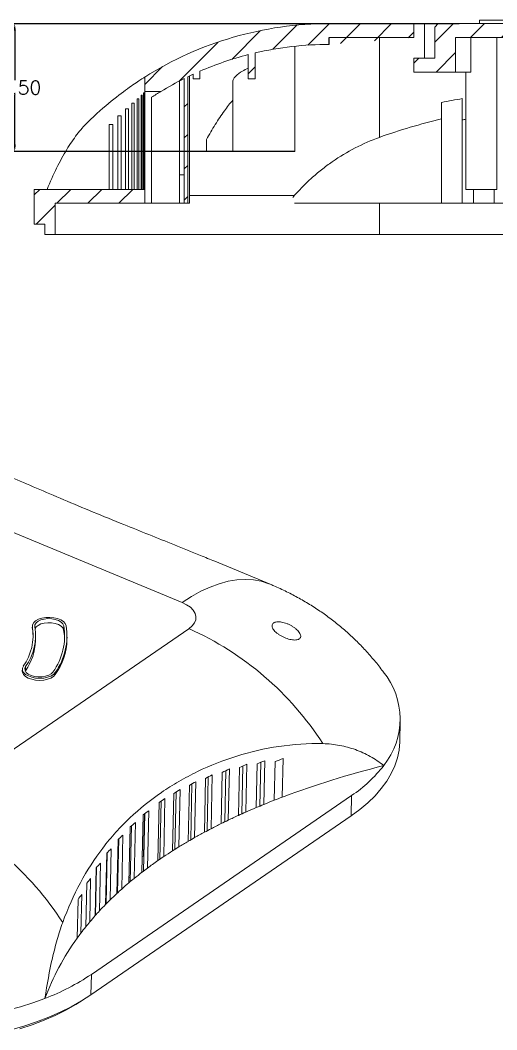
# Model space of a CAD drawing. Header units: inches. Extents: x 1813 to 4218, y 284 to 889.
# Drawn here: x 3287.7 to 3356.8, y 425.5 to 571.6 of the extents above; entities that cross this region are included whole.
import ezdxf

# ---------------------------------------------------------------- set-up
doc = ezdxf.new("R2010")
doc.units = ezdxf.units.IN
doc.header["$LTSCALE"] = 15
doc.styles.get("Standard").update_dxf_attribs({"font": 'txt', "bigfont": 'gbcbig.shx'})
doc.dimstyles.new('2.5', dxfattribs={"dimtxt": 2, "dimasz": 1, "dimexe": 0.18, "dimexo": 0.0625, "dimgap": 0.09, "dimtad": 0, "dimtih": 1, "dimtoh": 1, "dimzin": 0, "dimdsep": 46, "dimtxsty": 'Standard', "dimcen": 1, "dimadec": 0, "dimazin": 2, "dimtfac": 1, "dimtofl": 0, "dimtmove": 0, "dimatfit": 3, "dimfxl": 1, "dimtolj": 1, "dimtzin": 0, "dimarcsym": 0})

# ---------------------------------------------------------------- blocks, each defined once
blk = doc.blocks.new('ddfdf')
at = {"color": 7, "linetype": 'Continuous', "lineweight": 15}
for p, q in [((3280.51, 517.42), (3209.05, 547.03)), ((3298.74, 521.2), (3287.28, 525.94)), ((3228.09, 475.02), (3281.94, 512)), ((3249.54, 512.57), (3249.53, 512.14)), ((3249.53, 512.14), (3249.55, 511.95)), ((3249.56, 512.37), (3249.55, 511.95)), ((3256.01, 511.75), (3256.03, 512.59)), ((3250.19, 509.51), (3250.21, 510.36)), ((3256.7, 509.79), (3256.71, 510.22)), ((3247.47, 503.67), (3247.46, 503.25)), ((3248.12, 503.32), (3248.07, 503.24)), ((3248.12, 503.32), (3248.14, 504.17)), ((3254.27, 502.93), (3254.26, 502.51)), ((3325.58, 488.73), (3325.67, 492.98)), ((3296.8, 484.35), (3296.61, 475.33)), ((3297.45, 475.67), (3297.64, 484.7)), ((3299.76, 484.52), (3299.59, 476.53)), ((3301.25, 477.16), (3301.42, 485.16)), ((3288.83, 482.28), (3288.6, 471.69)), ((3289.6, 482.66), (3289.38, 472.08)), ((3290.07, 472.41), (3290.3, 483)), ((3292.39, 483.28), (3292.18, 473.4)), ((3293.09, 483.6), (3292.88, 473.71)), ((3293.71, 474.09), (3293.93, 483.97)), ((3296.04, 484.04), (3295.85, 475.01)), ((3283.12, 468.8), (3283.37, 480.36)), ((3285.37, 481.05), (3285.13, 469.91)), ((3285.95, 481.36), (3285.71, 470.22)), ((3286.54, 470.65), (3286.77, 481.79)), ((3279.29, 478.22), (3279.03, 466.37)), ((3279.85, 466.87), (3280.1, 478.73)), ((3282.03, 479.59), (3281.78, 468.03)), ((3282.55, 479.9), (3282.31, 468.34)), ((3261.75, 440.53), (3315.61, 477.51)), ((3275.77, 476.08), (3275.51, 464.04)), ((3276.16, 476.35), (3275.9, 464.31)), ((3276.72, 464.87), (3276.98, 476.9)), ((3278.83, 477.93), (3278.57, 466.08)), ((3315.52, 473.27), (3315.61, 477.51)), ((3273.36, 462.49), (3273.61, 474.35)), ((3315.52, 473.27), (3261.66, 436.29)), ((3270.6, 460.35), (3270.85, 471.91)), ((3272.48, 473.49), (3272.22, 461.64)), ((3272.79, 473.73), (3272.54, 461.88)), ((3272.72, 473.68), (3272.54, 464.98)), ((3269.78, 471.03), (3269.53, 459.47)), ((3270.02, 471.23), (3269.78, 459.67)), ((3267.26, 468.39), (3267.02, 457.25)), ((3267.43, 468.55), (3267.19, 457.41)), ((3268.02, 458.16), (3268.26, 469.3)), ((3264.92, 465.57), (3264.69, 454.99)), ((3265.02, 465.67), (3264.8, 455.09)), ((3265.63, 455.92), (3265.86, 466.51)), ((3263.43, 453.65), (3263.64, 463.54)), ((3272.54, 464.98), (3272.29, 464.89)), ((3272.6, 464.95), (3272.54, 464.98)), ((3262.77, 462.57), (3262.55, 452.69)), ((3262.8, 462.61), (3262.59, 452.72)), ((3260.79, 459.39), (3260.6, 450.37)), ((3261.41, 451.36), (3261.6, 460.38)), ((3269.79, 460.53), (3269.56, 460.63)), ((3267.21, 458.34), (3267.05, 458.41)), ((3259, 456.03), (3258.83, 448.03)), ((3259.57, 449.05), (3259.75, 457.04)), ((3264.82, 456.09), (3264.72, 456.13)), ((3262.61, 453.79), (3262.58, 453.8)), ((3261.66, 436.29), (3261.75, 440.53))]:
    blk.add_line(p, q, dxfattribs=at)
at = {"color": 8, "linetype": 'Continuous', "lineweight": 15, "flags": 128}
blk.add_lwpolyline([(3298.76, 521.19), (3298.47, 521.3), (3296.92, 521.79), (3295.29, 522.09), (3293.59, 522.19), (3291.84, 522.09), (3290.03, 521.79), (3288.19, 521.3), (3286.3, 520.61), (3284.39, 519.74), (3282.46, 518.67), (3280.51, 517.42)], dxfattribs=at)
at = {"color": 7, "linetype": 'Continuous', "lineweight": 15, "flags": 128}
for points in [[(3281.94, 512), (3282.62, 512.56), (3283.09, 513.18), (3283.36, 513.83), (3283.4, 514.5), (3283.23, 515.17), (3282.83, 515.81), (3282.24, 516.42), (3281.45, 516.96), (3280.51, 517.42)], [(3256.53, 512.61), (3256.35, 513.05), (3255.98, 513.46), (3255.43, 513.81), (3254.75, 514.08), (3253.97, 514.26), (3253.14, 514.34), (3252.3, 514.31), (3251.5, 514.18), (3250.79, 513.95), (3250.22, 513.63), (3249.81, 513.25), (3249.58, 512.82), (3249.56, 512.37)], [(3256.03, 512.59), (3255.85, 513), (3255.49, 513.37), (3254.96, 513.69), (3254.29, 513.92), (3253.54, 514.05), (3252.76, 514.08), (3252, 514), (3251.31, 513.81), (3250.73, 513.54), (3250.32, 513.2), (3250.08, 512.8), (3250.06, 512.39)], [(3249.55, 511.95), (3249.68, 510.92), (3249.71, 510.16)], [(3256.01, 511.75), (3255.84, 512.15), (3255.47, 512.52), (3254.94, 512.84), (3254.27, 513.07), (3253.53, 513.2), (3252.74, 513.23), (3251.98, 513.15), (3251.29, 512.97), (3250.71, 512.69), (3250.3, 512.35), (3250.11, 512.06)], [(3256.19, 509.8), (3256.16, 510.53), (3256.01, 511.75)], [(3247.46, 503.25), (3247.5, 502.96), (3247.72, 502.52), (3248.13, 502.13), (3248.7, 501.79), (3249.41, 501.54), (3250.21, 501.38), (3251.05, 501.32), (3251.88, 501.37), (3252.66, 501.53), (3253.34, 501.78), (3253.89, 502.11), (3254.26, 502.51)], [(3247.67, 504.26), (3247.49, 503.83), (3247.51, 503.38), (3247.73, 502.95), (3248.14, 502.55), (3248.71, 502.22), (3249.42, 501.96), (3250.22, 501.8), (3251.06, 501.75), (3251.89, 501.8), (3252.67, 501.95), (3253.35, 502.21), (3253.9, 502.54), (3254.27, 502.93)], [(3248.14, 504.17), (3247.98, 503.76), (3248.02, 503.35), (3248.26, 502.95), (3248.69, 502.6), (3249.28, 502.31), (3249.97, 502.12), (3250.74, 502.02), (3251.52, 502.03), (3252.27, 502.15), (3252.92, 502.36), (3253.45, 502.66), (3253.8, 503.03)], [(3325.58, 488.73), (3325.58, 488.57), (3325.42, 486.91), (3325.07, 485.27), (3324.53, 483.64), (3323.79, 482.03), (3322.86, 480.46), (3321.75, 478.93), (3320.45, 477.43), (3318.97, 475.99), (3317.33, 474.6), (3315.52, 473.27)], [(3261.66, 436.29), (3259.69, 435.02), (3257.57, 433.83), (3255.31, 432.71), (3252.92, 431.67), (3250.41, 430.71), (3247.78, 429.84), (3245.05, 429.06)], [(3259.87, 435.13), (3258.52, 434.28), (3256.47, 433.12), (3254.28, 432.04), (3251.96, 431.03), (3249.52, 430.1), (3246.97, 429.26)], [(3252.14, 435.56), (3249.66, 434.66), (3247.07, 433.84), (3244.38, 433.11), (3241.61, 432.47), (3238.77, 431.92), (3235.86, 431.46), (3232.9, 431.1), (3229.9, 430.84), (3226.87, 430.67), (3223.82, 430.6), (3220.77, 430.64), (3217.71, 430.77), (3214.68, 431), (3211.67, 431.32), (3208.69, 431.75), (3205.77, 432.26), (3202.91, 432.87), (3200.11, 433.57), (3197.4, 434.36)]]:
    blk.add_lwpolyline(points, dxfattribs=at)
at = {"color": 7, "linetype": 'Continuous', "lineweight": 15}
for centre, radius, start, end in [((3238.74, 510.62), 10.95, 324.538, 9.2269), ((3239.09, 510.61), 11.11, 324.538, 9.2269), ((3243.28, 510.52), 12.92, 324.5379, 9.2269), ((3243.63, 510.52), 13.07, 324.538, 9.2269), ((3255.75, 453.39), 64.2, 32.8733, 65.9241), ((3238.65, 509.93), 11.55, 325.0692, 357.8907), ((3243.36, 510.21), 13.35, 324.7582, 358.2017), ((3310.2, 493.34), 15.43, 321.3669, 39.2907), ((3300.1, 500.8), 27.98, 303.6591, 322.3354), ((3357.52, 328.21), 159.23, 110.6953, 111.335), ((3201.9, 416.4), 64.2, 32.8733, 65.9241), ((3348.26, 350.54), 135.05, 113.8224, 114.5362), ((3352.89, 339.81), 146.73, 112.2001, 112.8756), ((3343.63, 360.45), 124.11, 115.5669, 116.322), ((3339.06, 369.48), 113.99, 117.4374, 118.2366), ((3334.54, 377.69), 104.62, 119.4372, 120.2838), ((3330.29, 384.78), 96.35, 121.5708, 122.4647), ((3326.13, 391.17), 88.72, 123.8368, 124.7814), ((3321.71, 397.34), 81.14, 126.5762, 127.5787), ((3318.06, 401.95), 75.26, 129.1008, 130.155), ((3314.76, 405.76), 70.21, 131.7312, 132.8353), ((3311.79, 408.88), 65.91, 134.4543, 135.6058), ((3309.15, 411.39), 62.27, 137.2543, 138.4503), ((3306.85, 413.37), 59.23, 140.1099, 141.3467), ((3304.94, 414.86), 56.81, 142.9985, 144.2702), ((3235.47, 479.61), 47.1, 290.7344, 303.919)]:
    blk.add_arc(centre, radius, start, end, dxfattribs=at)
for points, knots in [([(3238.73, 546.04), (3239.43, 545.75), (3241.43, 544.93), (3245.29, 543.26), (3250.32, 541.09), (3256.02, 538.65), (3262.07, 536.13), (3267.99, 533.72), (3273.63, 531.46), (3278.92, 529.34), (3283.48, 527.51), (3286.29, 526.34), (3287.27, 525.93)], [0, 0, 0, 0, 0.0549067, 0.1584611, 0.2807965, 0.4031347, 0.5283324, 0.6535299, 0.7513292, 0.8492164, 0.947009, 1, 1, 1, 1]), ([(3322.11, 503.12), (3322.04, 503.23), (3321.42, 504.11), (3320.13, 505.67), (3318.25, 507.81), (3316.25, 509.83), (3314.14, 511.75), (3311.94, 513.57), (3309.63, 515.27), (3307.23, 516.85), (3304.74, 518.32), (3302.16, 519.67), (3300.14, 520.6), (3298.99, 521.09), (3298.74, 521.2)], [0, 0, 0, 0, 0.0129392, 0.1079933, 0.2030142, 0.2980698, 0.3932388, 0.4886114, 0.5842906, 0.6803906, 0.7770342, 0.8743474, 0.9724498, 1, 1, 1, 1]), ([(3304.98, 510.08), (3305.04, 510.16), (3305.07, 510.25), (3305.09, 510.45), (3305.08, 510.56), (3305.01, 510.79), (3304.96, 510.91), (3304.82, 511.16), (3304.73, 511.29), (3304.52, 511.54), (3304.4, 511.67), (3304.13, 511.92), (3303.99, 512.04), (3303.67, 512.27), (3303.5, 512.38), (3303.16, 512.59), (3302.98, 512.69), (3302.61, 512.87), (3302.43, 512.96), (3302.05, 513.1), (3301.86, 513.16), (3301.49, 513.27), (3301.31, 513.31), (3300.95, 513.38), (3300.78, 513.4), (3300.45, 513.42), (3300.29, 513.41), (3300, 513.38), (3299.86, 513.36), (3299.62, 513.28), (3299.52, 513.23), (3299.34, 513.1), (3299.27, 513.03), (3299.17, 512.86), (3299.14, 512.77), (3299.12, 512.57), (3299.13, 512.46), (3299.19, 512.23), (3299.24, 512.11), (3299.38, 511.87), (3299.47, 511.75), (3299.68, 511.5), (3299.81, 511.38), (3300.08, 511.14), (3300.23, 511.02), (3300.54, 510.79), (3300.71, 510.68), (3301.06, 510.48), (3301.24, 510.38), (3301.61, 510.21), (3301.8, 510.13), (3302.17, 509.98), (3302.36, 509.92), (3302.73, 509.81), (3302.91, 509.77), (3303.27, 509.7), (3303.44, 509.68), (3303.93, 509.64), (3304.23, 509.66), (3304.58, 509.77), (3304.69, 509.81), (3304.86, 509.93), (3304.93, 510), (3304.98, 510.08)], [0, 0, 0, 0, 0.03125, 0.03125, 0.0625, 0.0625, 0.09375, 0.09375, 0.125, 0.125, 0.15625, 0.15625, 0.1875, 0.1875, 0.21875, 0.21875, 0.25, 0.25, 0.28125, 0.28125, 0.3125, 0.3125, 0.34375, 0.34375, 0.375, 0.375, 0.40625, 0.40625, 0.4375, 0.4375, 0.46875, 0.46875, 0.5, 0.5, 0.53125, 0.53125, 0.5625, 0.5625, 0.59375, 0.59375, 0.625, 0.625, 0.65625, 0.65625, 0.6875, 0.6875, 0.71875, 0.71875, 0.75, 0.75, 0.78125, 0.78125, 0.8125, 0.8125, 0.84375, 0.84375, 0.875, 0.875, 0.9375, 0.9375, 0.96875, 0.96875, 1, 1, 1, 1]), ([(3255.81, 451.25), (3256.89, 454.19), (3258.11, 456.91), (3260.86, 462.02), (3262.4, 464.41), (3264.54, 467.21), (3264.98, 467.77), (3265.88, 468.85), (3266.33, 469.38), (3267.74, 470.94), (3268.71, 471.93), (3271.74, 474.8), (3273.92, 476.55), (3277.41, 478.94), (3278.61, 479.7), (3280.48, 480.78), (3281.11, 481.13), (3282.39, 481.81), (3283.04, 482.14), (3286.32, 483.72), (3289.04, 484.79), (3294.67, 486.53), (3297.57, 487.21), (3303.53, 488.09), (3306.58, 488.31), (3309.67, 488.23)], [0, 0, 0, 0, 0.125, 0.125, 0.25, 0.25, 0.28125, 0.28125, 0.3125, 0.3125, 0.375, 0.375, 0.5, 0.5, 0.5625, 0.5625, 0.59375, 0.59375, 0.625, 0.625, 0.75, 0.75, 0.875, 0.875, 1, 1, 1, 1]), ([(3309.67, 488.23), (3310.85, 488.2), (3312.01, 488.08), (3314.25, 487.66), (3315.34, 487.37), (3316.92, 486.8), (3317.44, 486.59), (3318.46, 486.12), (3318.97, 485.86), (3320.44, 485.04), (3321.37, 484.41), (3322.25, 483.7)], [0, 0, 0, 0, 0.25, 0.25, 0.5, 0.5, 0.625, 0.625, 0.75, 0.75, 1, 1, 1, 1]), ([(3252.14, 435.56), (3252.57, 438.47), (3253.07, 441.24), (3253.83, 444.53), (3253.99, 445.18), (3254.32, 446.47), (3254.49, 447.1), (3255.02, 448.95), (3255.4, 450.13), (3255.81, 451.25)], [0, 0, 0, 0, 0.5, 0.5, 0.625, 0.625, 0.75, 0.75, 1, 1, 1, 1])]:
    blk.add_open_spline(points, degree=3, knots=knots, dxfattribs=at)
for points in [[(3296.04, 484.04), (3296.57, 484.26), (3297.1, 484.48), (3297.64, 484.7)], [(3299.76, 484.52), (3300.31, 484.73), (3300.87, 484.95), (3301.42, 485.16)], [(3288.83, 482.28), (3289.31, 482.52), (3289.8, 482.76), (3290.3, 483)], [(3292.39, 483.28), (3292.9, 483.51), (3293.41, 483.74), (3293.93, 483.97)], [(3301.67, 477.32), (3307.97, 479.68), (3314.83, 481.81), (3322.25, 483.7)], [(3282.03, 479.59), (3282.47, 479.85), (3282.92, 480.11), (3283.37, 480.36)], [(3285.37, 481.05), (3285.83, 481.3), (3286.3, 481.54), (3286.77, 481.79)], [(3278.83, 477.93), (3279.25, 478.2), (3279.67, 478.47), (3280.1, 478.73)], [(3275.77, 476.08), (3276.17, 476.36), (3276.57, 476.63), (3276.98, 476.9)], [(3297.45, 475.67), (3298.15, 475.96), (3298.87, 476.24), (3299.59, 476.53)], [(3301.25, 477.16), (3301.39, 477.22), (3301.53, 477.27), (3301.67, 477.32)], [(3272.48, 473.49), (3272.85, 473.78), (3273.23, 474.07), (3273.61, 474.35)], [(3293.71, 474.09), (3294.42, 474.4), (3295.13, 474.7), (3295.85, 475.01)], [(3269.78, 471.03), (3270.13, 471.32), (3270.49, 471.62), (3270.85, 471.91)], [(3290.07, 472.41), (3290.77, 472.74), (3291.47, 473.07), (3292.18, 473.4)], [(3283.12, 468.8), (3283.78, 469.17), (3284.45, 469.54), (3285.13, 469.91)], [(3286.54, 470.65), (3287.21, 471), (3287.9, 471.35), (3288.6, 471.69)], [(3267.26, 468.39), (3267.59, 468.69), (3267.92, 469), (3268.26, 469.3)], [(3279.85, 466.87), (3280.48, 467.26), (3281.13, 467.65), (3281.78, 468.03)], [(3264.92, 465.57), (3265.23, 465.88), (3265.54, 466.2), (3265.86, 466.51)], [(3276.72, 464.87), (3277.33, 465.27), (3277.95, 465.68), (3278.57, 466.08)], [(3262.77, 462.57), (3263.05, 462.9), (3263.34, 463.22), (3263.64, 463.54)], [(3273.36, 462.49), (3274.06, 463.02), (3274.78, 463.53), (3275.51, 464.04)], [(3270.6, 460.35), (3271.13, 460.78), (3271.67, 461.21), (3272.22, 461.64)], [(3260.79, 459.39), (3261.06, 459.73), (3261.33, 460.06), (3261.6, 460.38)], [(3268.02, 458.16), (3268.52, 458.6), (3269.02, 459.04), (3269.53, 459.47)], [(3265.63, 455.92), (3266.09, 456.37), (3266.55, 456.81), (3267.02, 457.25)], [(3259, 456.03), (3259.24, 456.37), (3259.49, 456.7), (3259.75, 457.04)], [(3263.43, 453.65), (3263.84, 454.1), (3264.26, 454.55), (3264.69, 454.99)], [(3261.41, 451.36), (3261.78, 451.8), (3262.16, 452.25), (3262.55, 452.69)], [(3259.57, 449.05), (3259.91, 449.49), (3260.25, 449.93), (3260.6, 450.37)], [(3252.14, 435.56), (3253.78, 439.96), (3256.01, 444.12), (3258.83, 448.03)]]:
    blk.add_open_spline(points, degree=3, dxfattribs=at)
blk = doc.blocks.new('*D172')
at = {"color": 0, "lineweight": -2}
for p, q in [((3351.35, 571.1), (3286.77, 571.1)), ((3286.95, 570.1), (3286.95, 562.94)), ((3286.95, 553.6), (3286.95, 560.76)), ((3327.48, 552.6), (3286.77, 552.6))]:
    blk.add_line(p, q, dxfattribs=at)
at = {"color": 0}
for points in [[(3286.78, 570.1), (3287.12, 570.1), (3286.95, 571.1)], [(3286.78, 553.6), (3287.12, 553.6), (3286.95, 552.6)]]:
    blk.add_solid(points, dxfattribs=at)
at = {"layer": 'Defpoints', "color": 0}
for p in [(3286.95, 571.1), (3351.42, 571.1), (3327.54, 552.6)]:
    blk.add_point(p, dxfattribs=at)
at = {"color": 0, "insert": (3286.95, 561.85), "char_height": 2, "attachment_point": 5}
blk.add_mtext('\\A1;18.50', dxfattribs=at)

msp = doc.modelspace()

# ---------------------------------------------------------------- hatches: boundary and pattern name
at = {"linetype": 'Continuous', "lineweight": 0}
h = msp.add_hatch(dxfattribs=at)
h.set_pattern_fill('ANSI31', color=4, style=0)
edge = h.paths.add_edge_path(flags=0)
edge.add_line((3420.789, 571.104), (3397.039, 571.104))
edge.add_line((3397.039, 571.104), (3397.039, 570.904))
edge.add_line((3397.039, 570.904), (3372.039, 570.904))
edge.add_line((3372.039, 570.904), (3372.039, 571.104))
edge.add_line((3372.039, 571.104), (3348.289, 571.104))
edge.add_line((3348.289, 571.104), (3347.789, 570.604))
edge.add_line((3347.789, 570.604), (3347.789, 566.104))
edge.add_line((3347.789, 566.104), (3344.789, 566.104))
edge.add_line((3344.789, 566.104), (3344.789, 564.104))
edge.add_line((3344.789, 564.104), (3350.789, 564.104))
edge.add_line((3350.789, 564.104), (3350.789, 569.104))
edge.add_line((3350.789, 569.104), (3436.581, 569.104))
edge.add_arc((3436.581, 521.104), 47, 85.47464, 90, ccw=False)
edge.add_line((3440.289, 567.958), (3440.289, 558.104))
edge.add_line((3440.289, 558.104), (3442.289, 558.104))
edge.add_line((3442.289, 558.104), (3442.289, 570.777))
edge.add_arc((3436.581, 521.104), 50, 83.44446, 90)
edge.add_line((3436.581, 571.104), (3427.789, 571.104))
edge.add_line((3427.789, 571.104), (3427.789, 571.604))
edge.add_line((3427.789, 571.604), (3427.289, 571.604))
edge.add_line((3427.289, 571.604), (3427.289, 570.604))
edge.add_line((3427.289, 570.604), (3421.289, 570.604))
edge.add_line((3421.289, 570.604), (3421.289, 571.604))
edge.add_line((3421.289, 571.604), (3420.789, 571.604))
edge.add_line((3420.789, 571.604), (3420.789, 571.104))
h = msp.add_hatch(dxfattribs=at)
h.set_pattern_fill('ANSI31', color=4, style=0)
edge = h.paths.add_edge_path(flags=0)
edge.add_line((3344.789, 569.104), (3344.789, 571.104))
edge.add_line((3344.789, 571.104), (3332.497, 571.104))
edge.add_arc((3332.497, 521.104), 50, 90, 122.28739)
edge.add_line((3305.789, 563.373), (3305.789, 561.292))
edge.add_line((3305.789, 561.292), (3308.126, 561.292))
edge.add_arc((3332.497, 521.104), 47, 116.53945, 121.23422, ccw=False)
edge.add_line((3311.497, 563.152), (3311.497, 545.104))
edge.add_line((3311.497, 545.104), (3312.015, 545.104))
edge.add_line((3312.015, 545.104), (3312.015, 563.406))
edge.add_arc((3332.497, 521.104), 47, 114.79203, 115.83567, ccw=False)
edge.add_line((3312.789, 563.772), (3312.789, 563.104))
edge.add_line((3312.789, 563.104), (3313.789, 563.104))
edge.add_line((3313.789, 563.104), (3313.789, 564.22))
edge.add_arc((3332.497, 521.104), 47, 104.42503, 113.45628, ccw=False)
edge.add_line((3320.789, 566.622), (3320.789, 563.104))
edge.add_line((3320.789, 563.104), (3321.789, 563.104))
edge.add_line((3321.789, 563.104), (3321.789, 566.868))
edge.add_arc((3332.497, 521.104), 47, 90, 103.16973, ccw=False)
edge.add_line((3332.497, 568.104), (3344.789, 569.104))
h = msp.add_hatch(dxfattribs=at)
h.set_pattern_fill('ANSI31', color=4, style=0)
h.paths.add_polyline_path([(3291.289, 542.104), (3291.289, 540.604), (3292.789, 540.604), (3292.789, 545.104), (3305.789, 545.104), (3305.789, 547.104), (3289.789, 547.104), (3289.789, 542.104)], flags=0)

# ---------------------------------------------------------------- linework, layer by layer
at = {"color": 7, "linetype": 'Continuous', "lineweight": 15}
for p, q in [((3354.262, 571.604), (3354.262, 571.104)), ((3354.262, 571.604), (3360.12, 571.604)), ((3332.497, 571.104), (3344.789, 571.104)), ((3344.789, 571.104), (3344.789, 569.104)), ((3346.289, 571.104), (3344.789, 571.104)), ((3346.289, 569.104), (3346.289, 571.104)), ((3348.289, 571.104), (3346.289, 571.104)), ((3348.289, 571.104), (3347.789, 570.604)), ((3347.789, 566.104), (3347.789, 570.604)), ((3348.289, 571.104), (3372.039, 571.104)), ((3332.497, 569.104), (3344.789, 569.104)), ((3339.789, 554.647), (3339.789, 569.104)), ((3346.289, 569.104), (3346.289, 566.104)), ((3350.789, 569.104), (3436.581, 569.104)), ((3350.789, 564.104), (3350.789, 569.104)), ((3353.007, 564.104), (3353.007, 569.104)), ((3356.789, 547.104), (3356.789, 569.104)), ((3327.539, 552.604), (3327.539, 567.842)), ((3320.789, 566.622), (3320.789, 563.104)), ((3321.789, 563.104), (3321.789, 566.868)), ((3344.789, 564.104), (3344.789, 566.104)), ((3347.789, 566.104), (3344.789, 566.104)), ((3313.789, 563.104), (3313.789, 564.22)), ((3350.789, 564.104), (3344.789, 564.104)), ((3350.789, 564.104), (3353.007, 564.104)), ((3352.289, 564.104), (3352.289, 547.104)), ((3305.789, 561.292), (3305.789, 563.373)), ((3310.829, 562.811), (3310.829, 549.225)), ((3311.497, 563.152), (3311.497, 545.104)), ((3312.015, 545.104), (3312.015, 563.406)), ((3312.284, 563.536), (3312.284, 545.104)), ((3312.789, 563.772), (3312.789, 563.104)), ((3312.789, 563.104), (3313.789, 563.104)), ((3318.539, 562.701), (3318.539, 552.604)), ((3320.789, 563.104), (3321.789, 563.104)), ((3305.787, 547.104), (3305.787, 561.292)), ((3308.126, 561.292), (3305.789, 561.292)), ((3304.693, 547.104), (3304.693, 560.233)), ((3304.947, 560.233), (3304.947, 547.104)), ((3305.257, 547.104), (3305.257, 560.729)), ((3305.429, 560.729), (3305.429, 547.104)), ((3305.622, 547.104), (3305.622, 561.078)), ((3305.711, 561.078), (3305.711, 547.104)), ((3306.787, 560.449), (3306.787, 545.104)), ((3348.789, 559.696), (3348.789, 545.104)), ((3351.789, 560.256), (3351.789, 545.104)), ((3302.995, 547.104), (3302.995, 558.755)), ((3303.41, 558.755), (3303.41, 547.104)), ((3303.936, 547.104), (3303.936, 559.579)), ((3304.271, 559.579), (3304.271, 547.104)), ((3301.882, 547.104), (3301.882, 557.743)), ((3302.375, 557.743), (3302.375, 547.104)), ((3300.61, 547.104), (3300.61, 556.524)), ((3301.181, 556.524), (3301.181, 547.104)), ((3314.726, 554.33), (3314.726, 552.604)), ((3318.539, 552.604), (3314.726, 552.604)), ((3327.539, 552.604), (3318.539, 552.604)), ((3310.829, 545.104), (3310.829, 549.225)), ((3289.789, 547.104), (3305.789, 547.104)), ((3289.789, 542.104), (3289.789, 547.104)), ((3305.789, 547.104), (3305.789, 545.104)), ((3356.789, 547.104), (3352.289, 547.104)), ((3353.422, 547.104), (3353.422, 545.104)), ((3356.422, 547.104), (3356.422, 545.104)), ((3292.789, 540.604), (3292.789, 545.104)), ((3292.789, 545.104), (3305.789, 545.104)), ((3305.789, 545.104), (3306.787, 545.104)), ((3310.829, 545.104), (3306.787, 545.104)), ((3311.513, 545.104), (3310.829, 545.104)), ((3311.497, 545.104), (3312.015, 545.104)), ((3312.284, 545.104), (3312.015, 545.104)), ((3312.281, 546.249), (3327.479, 546.249)), ((3339.789, 540.604), (3339.789, 545.104)), ((3351.789, 545.104), (3348.789, 545.104)), ((3351.789, 545.104), (3353.422, 545.104)), ((3356.422, 545.104), (3353.422, 545.104)), ((3356.422, 545.104), (3358.141, 545.104)), ((3289.789, 542.104), (3291.289, 542.104)), ((3291.289, 540.604), (3291.289, 542.104)), ((3291.289, 540.604), (3292.789, 540.604)), ((3292.789, 540.604), (3339.789, 540.604)), ((3339.789, 540.604), (3429.289, 540.604))]:
    msp.add_line(p, q, dxfattribs=at)
msp.add_line((3332.497, 568.104), (3332.497, 569.104))
for radius, start, end in [(50, 90, 122.28739), (47, 90, 103.16973), (47, 104.42503, 113.45628), (47, 116.53945, 121.23422), (47, 114.79203, 115.83567), (47, 121.23422, 123.16298)]:
    msp.add_arc((3332.497, 521.104), radius, start, end, dxfattribs=at)
msp.add_ellipse((3465.941, 521.104), major_axis=(177.963, 0), ratio=0.2640991, start_param=2.2635048, end_param=2.2671615, dxfattribs=at)
for points, knots in [([(3320.789, 564.656), (3320.49, 564.516), (3319.726, 564.16), (3319.061, 563.634), (3318.681, 563.167), (3318.539, 562.886), (3318.554, 562.744), (3318.558, 562.701)], [0, 0, 0, 0, 0.22119307, 0.56541273, 0.74439441, 0.92332164, 1, 1, 1, 1]), ([(3305.789, 563.373), (3305.789, 563.373), (3305.742, 563.344), (3305.601, 563.254), (3305.542, 563.216), (3305.4, 563.125), (3305.317, 563.072), (3304.848, 562.766), (3304.291, 562.398), (3302.851, 561.377), (3301.968, 560.723), (3299.911, 559.05), (3298.738, 558.032), (3297.442, 556.757)], [0, 0, 0, 0, 0.125, 0.125, 0.1875, 0.1875, 0.25, 0.25, 0.5, 0.5, 0.75, 0.75, 1, 1, 1, 1]), ([(3318.539, 560.051), (3318.136, 559.542), (3317.256, 558.433), (3315.979, 556.526), (3315.144, 555.062), (3314.726, 554.33)], [0, 0, 0, 0, 0.2977249, 0.6488623, 1, 1, 1, 1]), ([(3297.442, 556.757), (3296.948, 556.272), (3296.452, 555.703), (3295.461, 554.406), (3294.967, 553.678), (3294.231, 552.466), (3293.987, 552.042), (3293.502, 551.153), (3293.26, 550.687), (3292.547, 549.237), (3292.087, 548.204), (3291.646, 547.104)], [0, 0, 0, 0, 0.25, 0.25, 0.5, 0.5, 0.625, 0.625, 0.75, 0.75, 1, 1, 1, 1]), ([(3327.219, 545.951), (3328.064, 546.928), (3328.962, 547.849), (3330.394, 549.142), (3330.885, 549.558), (3331.896, 550.361), (3332.417, 550.749), (3335.087, 552.6), (3337.365, 553.773), (3339.789, 554.647)], [0, 0, 0, 0, 0.25, 0.25, 0.375, 0.375, 0.5, 0.5, 1, 1, 1, 1]), ([(3348.789, 545.104), (3346.974, 545.104), (3345.167, 545.104), (3341.565, 545.104), (3339.768, 545.104), (3334.425, 545.104), (3330.924, 545.104), (3327.479, 545.104)], [0, 0, 0, 0, 0.25, 0.25, 0.5, 0.5, 1, 1, 1, 1])]:
    msp.add_open_spline(points, degree=3, knots=knots, dxfattribs=at)
for points in [[(3304.947, 560.233), (3304.868, 560.233), (3304.783, 560.233), (3304.693, 560.233)], [(3305.429, 560.729), (3305.377, 560.729), (3305.32, 560.729), (3305.257, 560.729)], [(3305.711, 561.078), (3305.687, 561.078), (3305.657, 561.078), (3305.622, 561.078)], [(3351.789, 560.256), (3350.784, 560.081), (3349.784, 559.894), (3348.789, 559.696)], [(3303.41, 558.755), (3303.277, 558.755), (3303.139, 558.755), (3302.995, 558.755)], [(3304.271, 559.579), (3304.165, 559.579), (3304.053, 559.579), (3303.936, 559.579)], [(3302.375, 557.743), (3302.216, 557.743), (3302.052, 557.743), (3301.882, 557.743)], [(3348.789, 557.326), (3345.735, 556.585), (3342.733, 555.708), (3339.789, 554.647)], [(3301.181, 556.524), (3300.996, 556.524), (3300.806, 556.524), (3300.61, 556.524)], [(3311.513, 549.225), (3311.292, 549.225), (3311.064, 549.225), (3310.829, 549.225)]]:
    msp.add_open_spline(points, degree=3, dxfattribs=at)

# ---------------------------------------------------------------- block references
at = {"xscale": 0.7000000000000455, "yscale": 0.6999999999999886, "zscale": 0.7}
msp.add_blockref('ddfdf', (1014.829, 125.136), dxfattribs=at)

# ---------------------------------------------------------------- dimensions: what is measured, and where the dimension line sits
dim = msp.add_linear_dim(base=(3286.951, 571.104), p1=(3327.539, 552.604), p2=(3351.416, 571.104), angle=90, dimstyle='2.5')
dim.commit()
dim.dimension.update_dxf_attribs({"geometry": '*D172', "text_midpoint": (3286.951, 561.854)})

doc.saveas('drawing.dxf')
